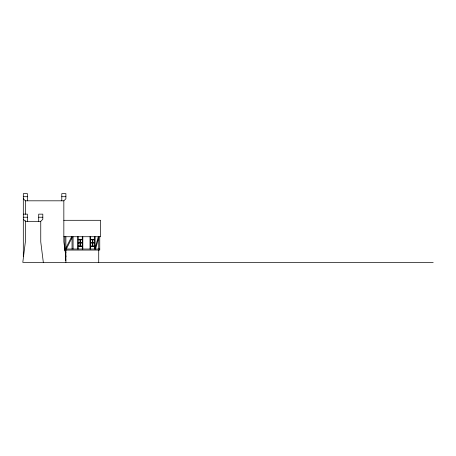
<?xml version="1.0" encoding="UTF-8"?>
<svg xmlns="http://www.w3.org/2000/svg" width="456" height="456" viewBox="0 0 456 456"><rect width="100%" height="100%" fill="white"/><g stroke="black" fill="none" stroke-linecap="round" stroke-linejoin="round"><path stroke-width="0.68" d="M95.133 248.115L98.285 236.721M95.572 249.033L98.724 237.639M65.892 248.115L71.592 236.721M66.348 249.033L72.048 237.639M43.32 262.371L40.755 241.851L40.755 221.331L42.807 219.279L42.807 214.149L38.703 214.149L38.703 221.331M65.932 256.899L63.84 241.851L63.84 200.811L65.892 198.759L65.892 193.629L61.788 193.629L61.788 200.811M23.313 196.707L27.417 196.707M61.788 196.707L65.892 196.707M23.313 198.759L25.365 200.811L63.84 200.811M23.313 214.149L27.417 214.149L27.417 221.331M23.313 217.227L27.417 217.227M38.703 217.227L42.807 217.227M63.84 220.305L100.639 220.305L100.639 236.721L63.84 236.721M40.755 221.331L25.365 221.331L23.313 219.279M78.204 239.286L82.308 239.286M90.516 239.286L94.62 239.286M78.204 239.799L82.308 239.799M90.516 239.799L94.62 239.799M78.204 242.632L80.011 242.632L80.011 239.799M82.308 242.632L80.501 242.632L80.501 239.799M90.516 242.632L92.323 242.632L92.323 239.799M94.62 242.632L92.813 242.632L92.813 239.799M78.204 243.122L80.011 243.122L80.011 245.955M82.308 243.122L80.501 243.122L80.501 245.955M90.516 243.122L92.323 243.122L92.323 245.955M94.62 243.122L92.813 243.122L92.813 245.955M78.204 245.955L82.308 245.955M90.516 245.955L94.62 245.955M78.204 246.468L82.308 246.468M90.516 246.468L94.62 246.468M64.866 249.033L99.75 249.033M64.866 250.059L99.75 250.059L99.75 236.721M65.892 250.572L64.866 250.572L64.866 236.721M65.892 252.111L65.482 252.111L65.482 260.319L65.892 260.319M65.482 252.727L65.892 252.727M65.482 259.703L65.892 259.703M433.2 262.371L22.8 262.371L25.365 241.851L25.365 220.624M98.724 236.721L98.724 249.033M98.724 250.059L98.724 262.371M95.133 236.721L95.133 249.033M94.62 236.721L94.62 249.033M90.516 236.721L90.516 249.033M90.003 236.721L90.003 249.033M82.821 236.721L82.821 249.033M82.308 236.721L82.308 249.033M78.204 236.721L78.204 249.033M77.691 236.721L77.691 249.033M73.074 236.721L73.074 249.033M72.048 236.721L72.048 249.033M65.892 236.721L65.892 249.033M65.892 250.059L65.892 262.371M27.417 200.811L27.417 193.629L23.313 193.629L23.313 256.625M25.365 200.811L25.365 214.257"/></g></svg>
